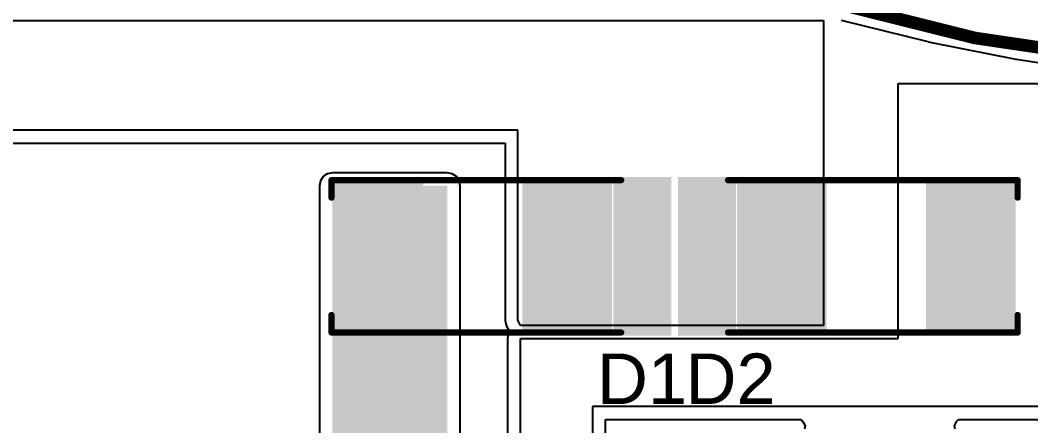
# Model space of a CAD drawing. Header units: inches. Extents: x -89 to 406, y -87 to 102.
# Drawn here: x -26.32 to -5.99, y -43.62 to -35.46 of the extents above; entities that cross this region are included whole.
import ezdxf

# ---------------------------------------------------------------- set-up
doc = ezdxf.new("R2010")
doc.units = ezdxf.units.IN
for name, color, linetype in [('Board_Outline', 56, 'Continuous'), ('Bottom Layer', 5, 'Continuous'), ('Multi-Layer', 9, 'Continuous'), ('Top Layer', 1, 'Continuous'), ('Top Overlay', 2, 'Continuous'), ('Top Paste', 8, 'Continuous'), ('Top Solder', 216, 'Continuous')]:
    doc.layers.add(name, color=color, linetype=linetype)
doc.styles.add('Arial', font='', dxfattribs={"height": 0.2})
doc.styles.get('Arial').set_extended_font_data('Arial')

msp = doc.modelspace()

# ---------------------------------------------------------------- hatches: boundary and pattern name
at = {"layer": 'Top Layer'}
for points in [[(-20.041, -57.048), (-17.729, -57.048), (-17.729, -38.786), (-20.041, -38.786)], [(-18.316, -41.608), (-19.916, -41.608), (-19.916, -38.808), (-18.316, -38.808)], [(-14.516, -41.608), (-16.116, -41.608), (-16.116, -38.808), (-14.516, -38.808)], [(-11.798, -38.808), (-10.198, -38.808), (-10.198, -41.608), (-11.798, -41.608)], [(-7.998, -38.808), (-6.398, -38.808), (-6.398, -41.608), (-7.998, -41.608)]]:
    msp.add_hatch(color=1, dxfattribs=at).paths.add_polyline_path(points)
at = {"layer": 'Top Overlay'}
for points in [[(-13.224, -38.608), (-14.391, -38.608), (-14.391, -41.808), (-13.224, -41.808)], [(-13.09, -41.808), (-11.923, -41.808), (-11.923, -38.608), (-13.09, -38.608)]]:
    msp.add_hatch(color=2, dxfattribs=at).paths.add_polyline_path(points)
at = {"layer": 'Top Paste'}
for points in [[(-18.316, -41.608), (-19.916, -41.608), (-19.916, -38.808), (-18.316, -38.808)], [(-14.516, -41.608), (-16.116, -41.608), (-16.116, -38.808), (-14.516, -38.808)], [(-11.798, -38.808), (-10.198, -38.808), (-10.198, -41.608), (-11.798, -41.608)], [(-7.998, -38.808), (-6.398, -38.808), (-6.398, -41.608), (-7.998, -41.608)]]:
    msp.add_hatch(color=8, dxfattribs=at).paths.add_polyline_path(points)
at = {"layer": 'Top Solder'}
for points in [[(-18.215, -41.71), (-20.018, -41.71), (-20.018, -38.707), (-18.215, -38.707)], [(-14.415, -41.71), (-16.218, -41.71), (-16.218, -38.707), (-14.415, -38.707)], [(-11.9, -38.707), (-10.097, -38.707), (-10.097, -41.71), (-11.9, -41.71)], [(-8.1, -38.707), (-6.297, -38.707), (-6.297, -41.71), (-8.1, -41.71)]]:
    msp.add_hatch(color=216, dxfattribs=at).paths.add_polyline_path(points)

# ---------------------------------------------------------------- linework, layer by layer
at = {"layer": 'Board_Outline'}
for points in [[(87.312, 0, 0.254, 0.254, 1), (-87.312, 0, 0.254, 0.254, 1)], [(36.513, 0, 0.254, 0.254, 1), (-36.513, 0, 0.254, 0.254, 1)]]:
    msp.add_lwpolyline(points, format="xyseb", close=True, dxfattribs=at)
at = {"layer": 'Bottom Layer'}
for p, q in [((-9.804, -35.452), (-8.065, -35.887)), ((-8.065, -35.887), (-8.059, -35.888)), ((-8.059, -35.888), (-8.053, -35.89)), ((-8.053, -35.89), (-6.295, -36.24)), ((-6.295, -36.24), (-6.288, -36.24)), ((-6.288, -36.24), (-6.282, -36.242)), ((-6.282, -36.242), (-4.509, -36.505))]:
    msp.add_line(p, q, dxfattribs=at)
at = {"layer": 'Multi-Layer'}
for p, q in [((-9.741, -35.2), (-8.002, -35.636)), ((-8.002, -35.636), (-6.244, -35.986)), ((-6.244, -35.986), (-4.471, -36.249))]:
    msp.add_line(p, q, dxfattribs=at)
at = {"layer": 'Top Layer'}
for p, q in [((-35.738, -35.458), (-10.16, -35.458)), ((-10.16, -35.458), (-10.16, -41.603)), ((-8.661, -41.859), (-8.661, -36.728)), ((-8.661, -36.728), (-1.78, -36.728)), ((-16.307, -37.668), (-34.798, -37.668)), ((-16.307, -37.927), (-16.307, -37.668)), ((-34.539, -37.927), (-16.566, -37.927)), ((-16.566, -37.927), (-16.566, -41.49)), ((-16.307, -41.49), (-16.307, -37.927)), ((-20.224, -38.603), (-20.28, -38.687)), ((-20.17, -38.567), (-20.224, -38.603)), ((-20.151, -38.554), (-20.17, -38.554)), ((-20.17, -38.554), (-20.17, -38.567)), ((-20.14, -38.547), (-20.151, -38.554)), ((-20.041, -38.527), (-20.14, -38.547)), ((-17.729, -38.527), (-20.041, -38.527)), ((-17.63, -38.547), (-17.729, -38.527)), ((-17.546, -38.603), (-17.63, -38.547)), ((-17.49, -38.687), (-17.546, -38.603)), ((-20.28, -38.687), (-20.3, -38.786)), ((-20.3, -38.786), (-20.3, -54.966)), ((-17.47, -38.786), (-17.49, -38.687)), ((-17.47, -54.707), (-17.47, -38.786)), ((-16.566, -41.49), (-16.565, -41.494)), ((-16.565, -41.494), (-16.566, -41.497)), ((-16.566, -41.497), (-16.555, -41.543)), ((-16.555, -41.543), (-16.546, -41.589)), ((-16.546, -41.589), (-16.544, -41.592)), ((-16.544, -41.592), (-16.543, -41.596)), ((-16.543, -41.596), (-16.492, -41.709)), ((-16.256, -41.603), (-16.307, -41.49)), ((-14.277, -41.603), (-16.256, -41.603)), ((-14.262, -41.6), (-14.277, -41.603)), ((-12.052, -41.6), (-14.262, -41.6)), ((-12.037, -41.603), (-12.052, -41.6)), ((-10.16, -41.603), (-12.037, -41.603)), ((-16.495, -41.763), (-16.515, -41.862)), ((-16.515, -41.862), (-16.515, -46.279)), ((-16.475, -41.733), (-16.495, -41.763)), ((-16.492, -41.709), (-16.475, -41.733)), ((-16.256, -46.279), (-16.256, -41.862)), ((-16.256, -41.862), (-14.262, -41.862)), ((-14.262, -41.862), (-14.262, -41.859)), ((-14.262, -41.859), (-12.052, -41.859)), ((-12.052, -41.859), (-12.052, -41.862)), ((-12.052, -41.862), (-9.944, -41.862)), ((-9.944, -41.862), (-9.944, -41.859)), ((-9.944, -41.859), (-8.661, -41.859)), ((0.051, -43.231), (-14.808, -43.231)), ((-14.808, -43.231), (-14.808, -46.279)), ((-14.549, -46.279), (-14.549, -43.49)), ((-14.549, -43.49), (-10.613, -43.49)), ((-10.613, -43.49), (-10.582, -43.525)), ((-7.478, -43.525), (-7.447, -43.49)), ((-7.447, -43.49), (0.051, -43.49)), ((-10.582, -43.525), (-10.532, -43.617)), ((-10.532, -43.617), (-10.546, -43.688)), ((-7.528, -43.617), (-7.478, -43.525)), ((-7.513, -43.688), (-7.528, -43.617))]:
    msp.add_line(p, q, dxfattribs=at)
at = {"layer": 'Top Overlay'}
for points in [[(-20.058, -38.675, 0.127, 0.127, 0), (-14.233, -38.675, 0.127, 0.127, 0)], [(-20.058, -39.025, 0.127, 0.127, 0), (-20.058, -38.675, 0.127, 0.127, 0)], [(-12.081, -38.675, 0.127, 0.127, 0), (-6.256, -38.675, 0.127, 0.127, 0)], [(-6.256, -39.025, 0.127, 0.127, 0), (-6.256, -38.675, 0.127, 0.127, 0)], [(-20.058, -41.741, 0.127, 0.127, 0), (-20.058, -41.391, 0.127, 0.127, 0)], [(-6.256, -41.741, 0.127, 0.127, 0), (-6.256, -41.391, 0.127, 0.127, 0)], [(-20.058, -41.741, 0.127, 0.127, 0), (-14.233, -41.741, 0.127, 0.127, 0)], [(-12.081, -41.741, 0.127, 0.127, 0), (-6.256, -41.741, 0.127, 0.127, 0)]]:
    msp.add_lwpolyline(points, format="xyseb", dxfattribs=at)
for points in [[(-20.09, -38.675, 0.0635, 0.0635, 1), (-20.027, -38.675, 0.0635, 0.0635, 1)], [(-20.09, -38.675, 0.0635, 0.0635, 1), (-20.027, -38.675, 0.0635, 0.0635, 1)], [(-14.265, -38.675, 0.0635, 0.0635, 1), (-14.201, -38.675, 0.0635, 0.0635, 1)], [(-12.113, -38.675, 0.0635, 0.0635, 1), (-12.05, -38.675, 0.0635, 0.0635, 1)], [(-6.288, -38.675, 0.0635, 0.0635, 1), (-6.224, -38.675, 0.0635, 0.0635, 1)], [(-6.288, -38.675, 0.0635, 0.0635, 1), (-6.224, -38.675, 0.0635, 0.0635, 1)], [(-20.09, -39.025, 0.0635, 0.0635, 1), (-20.027, -39.025, 0.0635, 0.0635, 1)], [(-6.288, -39.025, 0.0635, 0.0635, 1), (-6.224, -39.025, 0.0635, 0.0635, 1)], [(-20.09, -41.391, 0.0635, 0.0635, 1), (-20.027, -41.391, 0.0635, 0.0635, 1)], [(-6.288, -41.391, 0.0635, 0.0635, 1), (-6.224, -41.391, 0.0635, 0.0635, 1)], [(-20.09, -41.741, 0.0635, 0.0635, 1), (-20.027, -41.741, 0.0635, 0.0635, 1)], [(-20.09, -41.741, 0.0635, 0.0635, 1), (-20.027, -41.741, 0.0635, 0.0635, 1)], [(-14.265, -41.741, 0.0635, 0.0635, 1), (-14.201, -41.741, 0.0635, 0.0635, 1)], [(-12.113, -41.741, 0.0635, 0.0635, 1), (-12.05, -41.741, 0.0635, 0.0635, 1)], [(-6.288, -41.741, 0.0635, 0.0635, 1), (-6.224, -41.741, 0.0635, 0.0635, 1)], [(-6.288, -41.741, 0.0635, 0.0635, 1), (-6.224, -41.741, 0.0635, 0.0635, 1)]]:
    msp.add_lwpolyline(points, format="xyseb", close=True, dxfattribs=at)

# ---------------------------------------------------------------- texts
at = {"layer": 'Top Overlay', "style": 'Arial'}
for s, p in [('D1', (-14.718, -43.18)), ('D2', (-12.937, -43.18))]:
    msp.add_text(s, height=1.016, dxfattribs=at).set_placement(p)

doc.saveas('drawing.dxf')
